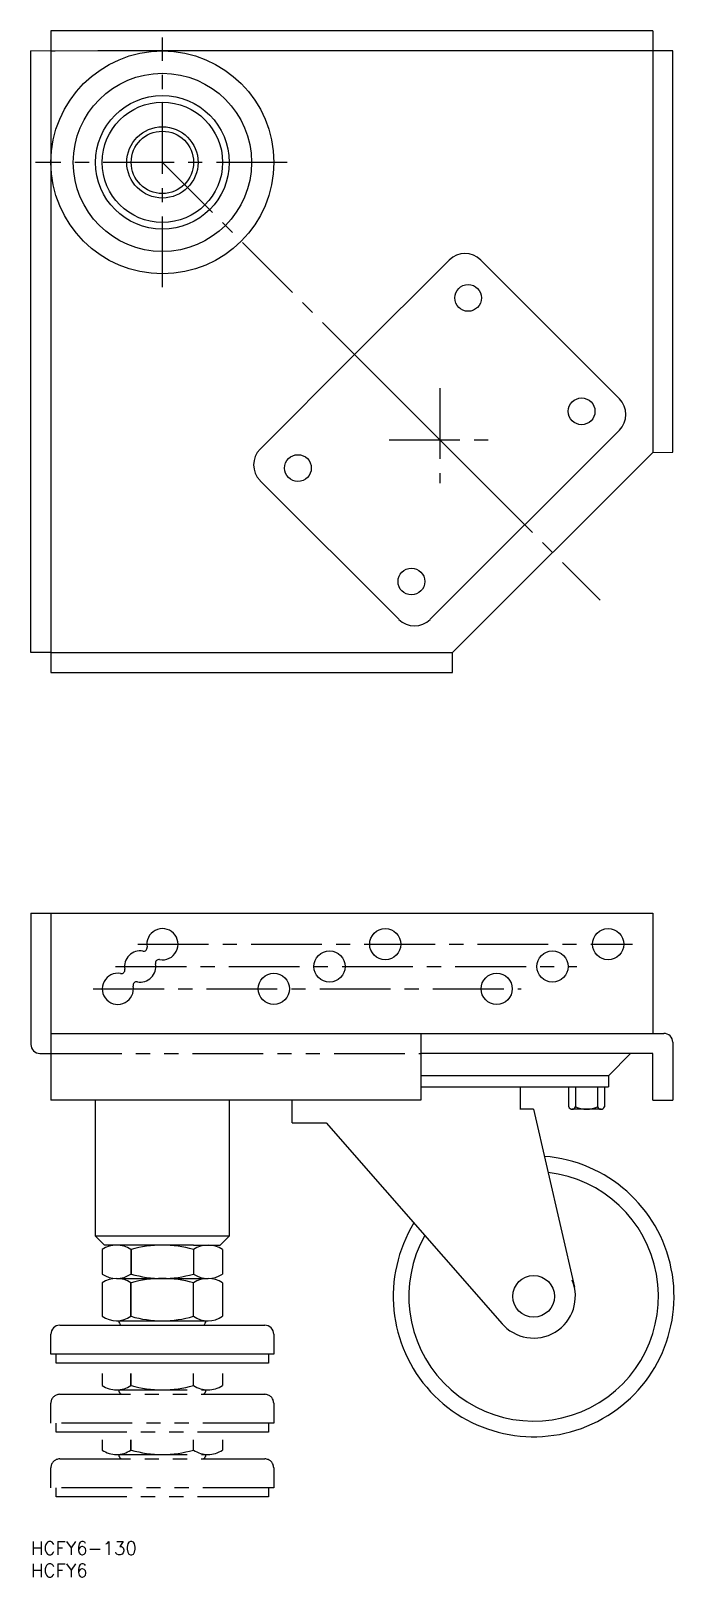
# Model space of a CAD drawing. Extents: x 0 to 144, y -8 to 339.
import ezdxf

# ---------------------------------------------------------------- set-up
doc = ezdxf.new("R2010")
doc.units = 0
doc.header["$LTSCALE"] = 0.5
doc.linetypes.add('CENTER', pattern=[50.8, 31.75, -6.35, 6.35, -6.35])
doc.linetypes.add('PHANTOM', pattern=[63.5, 31.75, -6.35, 6.35, -6.35, 6.35, -6.35])
doc.layers.get('0').update_dxf_attribs({"linetype": 'CONTINUOUS'})
for name, color, linetype in [('MSM_CENTER', 1, 'CENTER'), ('MSM_CONTINUOUS', 7, 'CONTINUOUS'), ('MSM_IMAGINARY', 6, 'PHANTOM'), ('MSM_NARROW', 5, 'CONTINUOUS'), ('MSM_PART_NUMBER', 7, 'CONTINUOUS')]:
    doc.layers.add(name, color=color, linetype=linetype)
doc.styles.get("Standard").update_dxf_attribs({"font": 'txt.shx', "height": 3, "bigfont": 'bigfont.shx'})

# ---------------------------------------------------------------- blocks, each defined once
blk = doc.blocks.new('*U5')
at = {"layer": 'MSM_PART_NUMBER'}
blk.add_text('HCFY6-130', height=3, dxfattribs=at).set_placement((0, -3))
blk = doc.blocks.new('*U6')
at = {"layer": 'MSM_PART_NUMBER'}
blk.add_text('HCFY6', height=3, dxfattribs=at).set_placement((0, -8))

msp = doc.modelspace()

# ---------------------------------------------------------------- linework, layer by layer
msp.add_circle((29.5, 309.44), 25)
at = {"layer": 'MSM_CENTER'}
for p, q in [((29.5, 281.44), (29.5, 337.44)), ((57.5, 309.44), (1.01, 309.44)), ((29.5, 309.44), (127.69, 211.24)), ((91.73, 258.76), (91.73, 237.48)), ((80.38, 247.21), (104.23, 247.21)), ((24, 134), (135, 134)), ((19, 129), (122.5, 129)), ((14, 124), (110, 124))]:
    msp.add_line(p, q, dxfattribs=at)
at = {"layer": 'MSM_CONTINUOUS'}
for p, q in [((139.5, 338.94), (4.5, 338.94)), ((4.5, 338.94), (4.5, 194.94)), ((139.5, 338.94), (139.5, 334.44)), ((4.5, 334.43), (0, 334.44)), ((0, 199.44), (0, 334.44)), ((15, 334.44), (4.5, 334.43)), ((5.44, 334.43), (4.5, 334.43)), ((144, 334.44), (15, 334.44)), ((144, 244.44), (144, 334.44)), ((72.63, 266.31), (93.85, 287.52)), ((128.16, 260.28), (100.92, 287.52)), ((51.42, 245.09), (72.63, 266.31)), ((132.03, 256.41), (128.16, 260.28)), ((89.6, 206.91), (132.03, 249.34)), ((139.5, 244.37), (94.57, 199.44)), ((139.5, 244.37), (144, 244.44)), ((82.53, 206.91), (51.42, 238.02)), ((4.5, 199.44), (0, 199.44)), ((94.57, 194.94), (94.57, 199.44)), ((4.5, 194.94), (94.57, 194.94)), ((0, 141), (0, 111.5)), ((0, 141), (139.5, 141)), ((4.5, 141), (4.5, 99)), ((139.5, 141), (139.5, 114)), ((4.5, 114), (142, 114)), ((87.5, 114), (87.5, 99)), ((144, 112), (144, 99)), ((2, 109.5), (4.5, 109.5)), ((139.5, 109.5), (87.5, 109.5)), ((134.5, 109.5), (129.61, 104.5)), ((139.5, 99), (139.5, 109.5)), ((129.61, 104.5), (87.5, 104.5)), ((129.61, 104.5), (129.61, 102)), ((87.5, 101.99), (129.61, 101.99)), ((109.79, 101.99), (109.79, 96.94)), ((120.65, 97.49), (120.65, 101.99)), ((122.15, 101.99), (122.15, 97.49)), ((127.15, 101.99), (127.15, 97.49)), ((128.65, 101.99), (128.65, 97.49)), ((87.5, 99), (4.5, 99)), ((14.5, 68.5), (14.5, 99)), ((44.5, 99), (44.5, 68.5)), ((58.59, 93.94), (58.59, 98.99)), ((139.5, 98.99), (144, 98.99)), ((58.59, 93.94), (66.25, 93.94)), ((66.25, 93.94), (105.75, 48.82)), ((112.79, 97.02), (109.79, 97.02)), ((112.79, 97.02), (121.92, 57.07)), ((127.92, 96.99), (121.33, 96.99)), ((14.5, 68.5), (16.49, 66.5)), ((44.5, 68.5), (14.5, 68.5)), ((29.47, 66.5), (16.49, 66.5)), ((36.47, 66.5), (21.16, 66.5)), ((36.47, 66.5), (42.49, 66.5)), ((42.49, 66.5), (44.5, 68.5)), ((15.97, 65.5), (15.97, 60)), ((22.45, 65.5), (22.45, 60)), ((22.45, 65.5), (22.47, 65.5)), ((22.47, 65.5), (22.47, 60)), ((36.47, 65.5), (36.47, 60)), ((36.47, 65.5), (36.49, 65.5)), ((36.49, 65.5), (36.49, 60)), ((42.97, 65.5), (42.97, 60)), ((19.21, 59), (39.73, 59)), ((22.47, 60), (22.45, 60)), ((36.49, 60), (36.47, 60)), ((15.97, 58), (15.97, 50.51)), ((22.45, 58), (22.47, 58)), ((22.45, 50.51), (22.45, 58)), ((22.47, 50.51), (22.47, 58)), ((36.47, 58), (36.49, 58)), ((36.47, 50.51), (36.47, 58)), ((36.49, 50.51), (36.49, 58)), ((42.97, 58), (42.97, 50.51)), ((19.21, 49.51), (39.73, 49.51)), ((22.47, 50.51), (22.45, 50.51)), ((36.49, 50.51), (36.47, 50.51)), ((4.47, 42), (4.47, 46.51)), ((6.47, 48.51), (52.47, 48.51)), ((54.47, 46.51), (54.47, 42)), ((54.47, 42), (4.47, 42)), ((5.67, 40), (5.67, 42)), ((53.27, 42), (53.27, 40)), ((53.27, 40), (5.67, 40))]:
    msp.add_line(p, q, dxfattribs=at)
for centre, radius in [((29.5, 309.44), 7), ((98.09, 279.03), 3), ((123.55, 253.58), 3), ((59.91, 240.85), 3), ((85.36, 215.39), 3), ((79.5, 134), 3.5), ((129.5, 134), 3.5), ((67, 129), 3.5), ((117, 129), 3.5), ((54.5, 124), 3.5), ((104.5, 124), 3.5), ((112.79, 54.99), 4.68)]:
    msp.add_circle(centre, radius, dxfattribs=at)
for centre, radius, start, end in [((97.38, 283.98), 5, 45, 135), ((128.49, 252.87), 5, 315, 45), ((54.96, 241.56), 5, 135, 225), ((86.07, 210.44), 5, 225, 315), ((29.5, 134), 3.5, 259.6926, 190.3074), ((24.5, 129), 3.5, 79.6926, 190.3074), ((25.27, 133.23), 0.8, 259.6926, 10.3074), ((20.27, 128.23), 0.8, 259.6926, 10.3074), ((24.5, 129), 3.5, 259.6926, 10.3074), ((28.73, 129.77), 0.8, 79.6926, 190.3074), ((19.5, 124), 3.5, 79.6926, 10.3074), ((23.73, 124.77), 0.8, 79.6926, 190.3074), ((2, 111.5), 2, 180, 270), ((142, 112), 2, 0, 90), ((121.4, 97.8), 0.811, 202.3294, 337.6706), ((124.65, 103.49), 6.5, 247.3801, 292.6199), ((127.9, 97.8), 0.812, 202.5814, 337.4186), ((112.79, 54.99), 31.5, 148.4942, 85.5828), ((112.79, 54.99), 28, 150.7372, 83.3398), ((19.21, 60.75), 5.75, 55.6933, 124.3067), ((29.47, 41.49), 25.01, 73.7417, 106.2583), ((39.73, 60.76), 5.74, 55.6778, 124.3222), ((19.21, 64.75), 5.75, 235.6942, 304.3058), ((19.21, 53.25), 5.75, 55.6892, 124.3108), ((29.47, 84.01), 25.01, 253.7422, 286.2578), ((29.47, 33.99), 25.01, 73.7417, 106.2583), ((39.73, 64.74), 5.74, 235.6787, 304.3213), ((39.73, 53.26), 5.74, 55.682, 124.318), ((112.79, 54.99), 9.36, 219.7086, 22.8913), ((19.21, 55.26), 5.75, 235.694, 304.3065), ((21.08, 49.64), 1.41, 185.377, 233.2093), ((29.47, 74.52), 25.01, 253.7418, 286.2579), ((39.73, 55.25), 5.74, 235.6787, 304.3213), ((37.91, 49.63), 1.39, 306.2621, 355.1516), ((6.47, 46.51), 2, 90, 180), ((52.47, 46.51), 2, 0, 90)]:
    msp.add_arc(centre, radius, start, end, dxfattribs=at)
at = {"layer": 'MSM_IMAGINARY'}
for p, q in [((4.5, 109.5), (87.5, 109.5)), ((15.97, 37.71), (15.97, 35.01)), ((22.45, 35.01), (22.45, 37.71)), ((22.47, 35.01), (22.45, 35.01)), ((22.47, 35.01), (22.47, 37.71)), ((36.47, 35.01), (36.47, 37.71)), ((36.49, 35.01), (36.47, 35.01)), ((36.49, 35.01), (36.49, 37.71)), ((42.97, 37.71), (42.97, 35.01)), ((6.47, 33.01), (52.47, 33.01)), ((19.21, 34.01), (39.73, 34.01)), ((4.47, 26.5), (4.47, 31.01)), ((54.47, 31.01), (54.47, 26.5)), ((54.47, 26.5), (4.47, 26.5)), ((5.67, 24.5), (5.67, 26.5)), ((53.27, 24.5), (5.67, 24.5)), ((53.27, 26.5), (53.27, 24.5)), ((15.97, 22.79), (15.97, 20.51)), ((22.45, 20.51), (22.45, 22.79)), ((22.47, 20.51), (22.47, 22.79)), ((36.47, 20.51), (36.47, 22.79)), ((36.49, 20.51), (36.49, 22.79)), ((42.97, 22.79), (42.97, 20.51)), ((6.47, 18.51), (52.47, 18.51)), ((19.21, 19.51), (39.73, 19.51)), ((22.47, 20.51), (22.45, 20.51)), ((36.49, 20.51), (36.47, 20.51)), ((4.47, 12), (4.47, 16.51)), ((54.47, 16.51), (54.47, 12)), ((54.47, 12), (4.47, 12)), ((5.67, 10), (5.67, 12)), ((53.27, 12), (53.27, 10)), ((53.27, 10), (5.67, 10))]:
    msp.add_line(p, q, dxfattribs=at)
for centre, radius, start, end in [((19.21, 39.76), 5.75, 235.694, 304.3065), ((29.47, 59.02), 25.01, 253.7418, 286.2579), ((39.73, 39.75), 5.74, 235.6787, 304.3213), ((6.47, 31.01), 2, 90, 180), ((21.08, 34.14), 1.41, 185.377, 233.2093), ((37.91, 34.13), 1.39, 306.2621, 355.1516), ((52.47, 31.01), 2, 0, 90), ((6.47, 16.51), 2, 90, 180), ((19.21, 25.26), 5.75, 235.694, 304.3065), ((21.08, 19.64), 1.41, 185.377, 233.2093), ((29.47, 44.52), 25.01, 253.7418, 286.2579), ((39.73, 25.25), 5.74, 235.6787, 304.3213), ((37.91, 19.63), 1.39, 306.2621, 355.1516), ((52.47, 16.51), 2, 0, 90)]:
    msp.add_arc(centre, radius, start, end, dxfattribs=at)
at = {"layer": 'MSM_NARROW'}
for p, q in [((139.5, 334.44), (139.5, 244.37)), ((111.17, 227.77), (72.63, 266.31)), ((4.5, 199.44), (94.57, 199.44))]:
    msp.add_line(p, q, dxfattribs=at)
for radius in [20, 15, 13.5, 8]:
    msp.add_circle((29.5, 309.44), radius, dxfattribs=at)

# ---------------------------------------------------------------- block references
at = {"layer": 'MSM_CONTINUOUS'}
for name in ['*U5', '*U6']:
    msp.add_blockref(name, (0, 0), dxfattribs=at)

doc.saveas('drawing.dxf')
